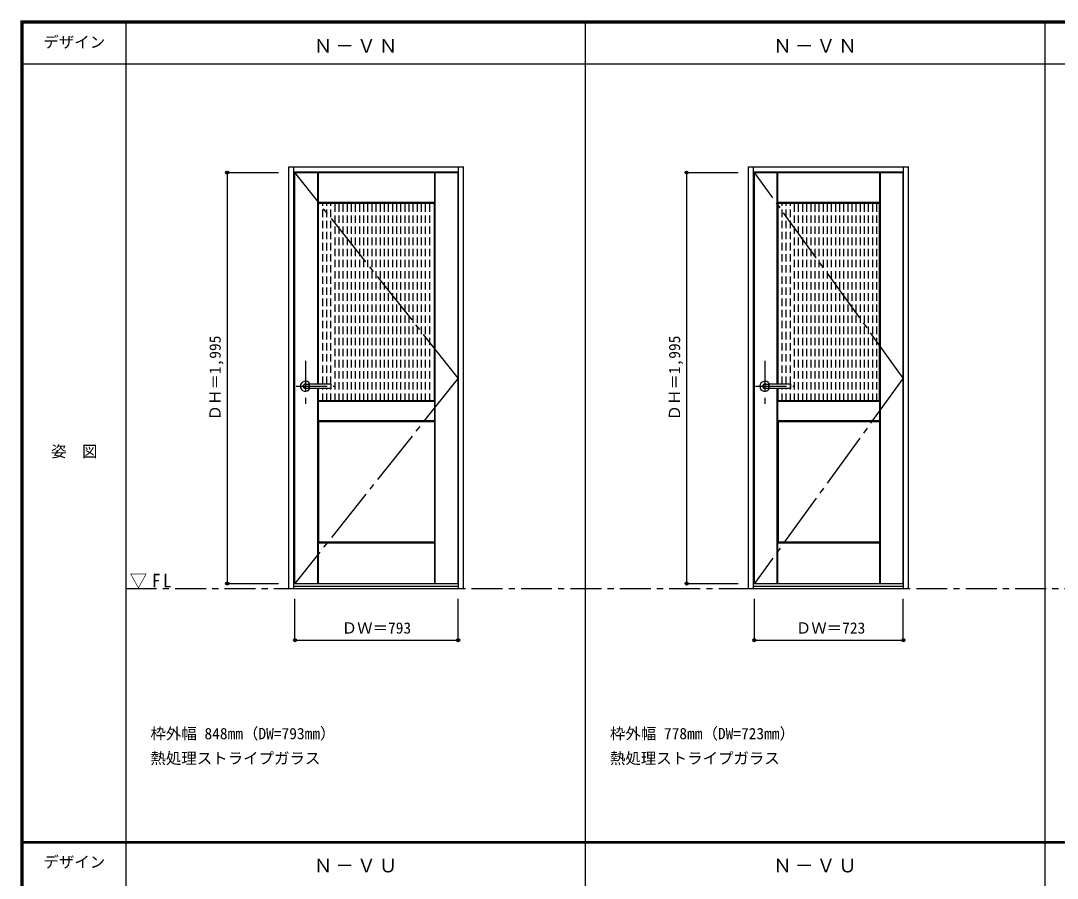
# Model space of a CAD drawing. Units: millimetres, scale not verified. Extents: x -58541 to 5700, y -4307 to 5098.
# Drawn here: x -6000 to -966, y 12 to 4175 of the extents above; entities that cross this region are included whole.
import ezdxf
from ezdxf.enums import TextEntityAlignment as Align

# ---------------------------------------------------------------- set-up
doc = ezdxf.new("R2010")
doc.units = ezdxf.units.MM
doc.header["$LTSCALE"] = 30
doc.header["$PDMODE"] = 32
doc.header["$PDSIZE"] = 15
for name, pattern in [('CHAIN1', [8, 5, -1, 1, -1]), ('CHAIN2', [12, 9, -1, 1, -1]), ('DASHED1', [1.8, 1.2, -0.6])]:
    doc.linetypes.add(name, pattern=pattern)
for name, color, linetype in [('0-1_通り芯', 4, 'CHAIN1'), ('0-2_扉', 3, 'Continuous'), ('0-3_仕上げ', 7, 'Continuous'), ('0-4_枠', 3, 'Continuous'), ('0-5_レバー', 3, 'Continuous'), ('0-7', 7, 'CHAIN2'), ('0-A_文字', 7, 'Continuous'), ('0-B_寸法', 7, 'Continuous'), ('0-C_ハッチ', 4, 'DASHED1'), ('F-1_枠', 6, 'Continuous'), ('F-A_文字', 7, 'Continuous')]:
    doc.layers.add(name, color=color, linetype=linetype)
doc.styles.add('ＭＳ ゴシック', font='')
doc.styles.get('ＭＳ ゴシック').set_extended_font_data('MS Gothic')

msp = doc.modelspace()

# ---------------------------------------------------------------- linework, layer by layer
at = {"layer": '0-1_通り芯'}
for p, q in [((-4617.4, 2524.5), (-4617.4, 2314.5)), ((-2385.8, 2524.5), (-2385.8, 2314.5)), ((-4662.4, 2400.5), (-4472.4, 2400.5)), ((-2430.8, 2400.5), (-2240.8, 2400.5))]:
    msp.add_line(p, q, dxfattribs=at)
at = {"layer": '0-1_通り芯', "color": 7}
msp.add_line((-5490, 1418), (3436.4, 1418), dxfattribs=at)
at = {"layer": '0-2_扉'}
for p, q in [((-4668.4, 1443), (-4668.4, 3438)), ((-4668.4, 3438), (-3875.4, 3438)), ((-3875.4, 1443), (-3875.4, 3438)), ((-2436.8, 1443), (-2436.8, 3438)), ((-2436.8, 3438), (-1713.8, 3438)), ((-1713.8, 1443), (-1713.8, 3438)), ((-4668.4, 1443), (-3875.4, 1443)), ((-2436.8, 1443), (-1713.8, 1443))]:
    msp.add_line(p, q, dxfattribs=at)
at = {"layer": '0-3_仕上げ'}
for p, q in [((-4557.4, 2412), (-4557.4, 3438)), ((-4554.4, 3292), (-4554.4, 3438)), ((-3989.4, 3292), (-3989.4, 3438)), ((-3986.4, 1443), (-3986.4, 3438)), ((-2325.8, 2412), (-2325.8, 3438)), ((-2322.8, 3292), (-2322.8, 3438)), ((-1827.8, 3292), (-1827.8, 3438)), ((-1824.8, 1443), (-1824.8, 3438)), ((-4554.4, 3292), (-4555.9, 3290.5)), ((-3989.4, 3292), (-4554.4, 3292)), ((-3987.9, 3290.5), (-3990.4, 3288)), ((-2321.8, 3288), (-2324.3, 3290.5)), ((-1827.8, 3292), (-2322.8, 3292)), ((-1826.3, 3290.5), (-1828.8, 3288)), ((-4557.4, 1443), (-4557.4, 2389)), ((-2325.8, 1443), (-2325.8, 2389)), ((-4555.9, 2232.5), (-4555.9, 2327.5)), ((-3989.4, 2326), (-4554.4, 2326)), ((-4554.4, 2234), (-4554.4, 2326)), ((-3990.4, 2330), (-3987.9, 2327.5)), ((-3989.4, 2326), (-3987.9, 2327.5)), ((-3989.4, 2234), (-3989.4, 2326)), ((-3987.9, 2232.5), (-3987.9, 2327.5)), ((-2324.3, 2232.5), (-2324.3, 2327.5)), ((-2322.8, 2234), (-2322.8, 2326)), ((-1827.8, 2326), (-2322.8, 2326)), ((-1828.8, 2330), (-1826.3, 2327.5)), ((-1827.8, 2326), (-1826.3, 2327.5)), ((-1827.8, 2234), (-1827.8, 2326)), ((-1826.3, 2232.5), (-1826.3, 2327.5)), ((-4554.4, 2234), (-4555.9, 2232.5)), ((-4553.4, 2230), (-4555.9, 2232.5)), ((-4554.4, 2234), (-3989.4, 2234)), ((-3987.9, 2232.5), (-3990.4, 2230)), ((-3989.4, 2234), (-3987.9, 2232.5)), ((-2322.8, 2234), (-2324.3, 2232.5)), ((-2321.8, 2230), (-2324.3, 2232.5)), ((-2322.8, 2234), (-1827.8, 2234)), ((-1826.3, 2232.5), (-1828.8, 2230)), ((-1827.8, 2234), (-1826.3, 2232.5)), ((-4555.9, 1443), (-4555.9, 1640.5)), ((-4554.4, 1443), (-4554.4, 1639)), ((-3989.4, 1639), (-4554.4, 1639)), ((-3990.4, 1643), (-3987.9, 1640.5)), ((-3989.4, 1639), (-3987.9, 1640.5)), ((-3989.4, 1443), (-3989.4, 1639)), ((-3987.9, 1443), (-3987.9, 1640.5)), ((-2324.3, 1443), (-2324.3, 1640.5)), ((-2322.8, 1443), (-2322.8, 1639)), ((-1827.8, 1639), (-2322.8, 1639)), ((-1828.8, 1643), (-1826.3, 1640.5)), ((-1827.8, 1639), (-1826.3, 1640.5)), ((-1827.8, 1443), (-1827.8, 1639)), ((-1826.3, 1443), (-1826.3, 1640.5))]:
    msp.add_line(p, q, dxfattribs=at)
at = {"layer": '0-3_仕上げ', "color": 3}
for p, q in [((-3990.4, 3288), (-4553.4, 3288)), ((-4553.4, 2412), (-4553.4, 3288)), ((-3990.4, 2330), (-3990.4, 3288)), ((-1828.8, 3288), (-2321.8, 3288)), ((-2321.8, 2412), (-2321.8, 3288)), ((-1828.8, 2330), (-1828.8, 3288)), ((-4553.4, 2330), (-4553.4, 2389)), ((-2321.8, 2330), (-2321.8, 2389)), ((-3990.4, 2330), (-4553.4, 2330)), ((-1828.8, 2330), (-2321.8, 2330)), ((-4553.4, 2230), (-4553.4, 1643)), ((-2321.8, 2230), (-2321.8, 1643)), ((-3990.4, 1643), (-4553.4, 1643)), ((-1828.8, 1643), (-2321.8, 1643))]:
    msp.add_line(p, q, dxfattribs=at)
at = {"layer": '0-3_仕上げ'}
for points in [[(-4553.4, 3288), (-4555.9, 3290.5), (-4555.9, 3438)], [(-3989.4, 3292), (-3987.9, 3290.5), (-3987.9, 3438)], [(-2322.8, 3292), (-2324.3, 3290.5), (-2324.3, 3438)], [(-1827.8, 3292), (-1826.3, 3290.5), (-1826.3, 3438)], [(-4554.4, 2326), (-4555.9, 2327.5), (-4553.4, 2330)], [(-2322.8, 2326), (-2324.3, 2327.5), (-2321.8, 2330)], [(-4554.4, 1639), (-4555.9, 1640.5), (-4553.4, 1643)], [(-2322.8, 1639), (-2324.3, 1640.5), (-2321.8, 1643)]]:
    msp.add_lwpolyline(points, dxfattribs=at)
at = {"layer": '0-3_仕上げ', "color": 3}
for points in [[(-4553.4, 2230), (-3990.4, 2230), (-3990.4, 1643)], [(-2321.8, 2230), (-1828.8, 2230), (-1828.8, 1643)]]:
    msp.add_lwpolyline(points, dxfattribs=at)
at = {"layer": '0-4_枠'}
for p, q in [((-4697.4, 1418), (-4697.4, 3465)), ((-4697.4, 3465), (-3849.4, 3465)), ((-4673.4, 1418), (-4673.4, 3465)), ((-4673.4, 3441), (-3873.4, 3441)), ((-3873.4, 1418), (-3873.4, 3465)), ((-3849.4, 1418), (-3849.4, 3465)), ((-2465.8, 1418), (-2465.8, 3465)), ((-2465.8, 3465), (-1687.8, 3465)), ((-2441.8, 1418), (-2441.8, 3465)), ((-2441.8, 3441), (-1711.8, 3441)), ((-1711.8, 1418), (-1711.8, 3465)), ((-1687.8, 1418), (-1687.8, 3465)), ((-4697.4, 1418), (-3849.4, 1418)), ((-4673.4, 1430), (-3873.4, 1430)), ((-2465.8, 1418), (-1687.8, 1418)), ((-2441.8, 1430), (-1711.8, 1430))]:
    msp.add_line(p, q, dxfattribs=at)
at = {"layer": '0-5_レバー'}
for p, q in [((-4617.4, 2410), (-4598.4, 2410)), ((-4617.4, 2391), (-4598.4, 2391)), ((-4598.4, 2411), (-4597.4, 2412)), ((-4598.4, 2390), (-4598.4, 2411)), ((-4598.4, 2390), (-4597.4, 2389)), ((-4597.4, 2412), (-4493.4, 2412)), ((-4493.4, 2389), (-4597.4, 2389)), ((-4492.4, 2411), (-4493.4, 2412)), ((-4492.4, 2390), (-4493.4, 2389)), ((-4492.4, 2390), (-4492.4, 2411)), ((-2385.8, 2410), (-2366.8, 2410)), ((-2385.8, 2391), (-2366.8, 2391)), ((-2366.8, 2411), (-2365.8, 2412)), ((-2366.8, 2390), (-2366.8, 2411)), ((-2366.8, 2390), (-2365.8, 2389)), ((-2365.8, 2412), (-2261.8, 2412)), ((-2261.8, 2389), (-2365.8, 2389)), ((-2260.8, 2411), (-2261.8, 2412)), ((-2260.8, 2390), (-2261.8, 2389)), ((-2260.8, 2390), (-2260.8, 2411))]:
    msp.add_line(p, q, dxfattribs=at)
at = {"layer": '0-5_レバー', "color": 4}
for p, q in [((-4597.4, 2389), (-4597.4, 2412)), ((-4493.4, 2412), (-4493.4, 2389)), ((-2365.8, 2389), (-2365.8, 2412)), ((-2261.8, 2412), (-2261.8, 2389))]:
    msp.add_line(p, q, dxfattribs=at)
for centre, radius, start, end in [((-4617.4, 2400.5), 24.55, 27.93255, 332.06745), ((-2385.8, 2400.5), 24.55, 27.93255, 332.06745), ((-4617.4, 2400.5), 11, 59.72736, 300.27264), ((-2385.8, 2400.5), 11, 59.72736, 300.27264)]:
    msp.add_arc(centre, radius, start, end, dxfattribs=at)
at = {"layer": '0-5_レバー'}
for centre in [(-4617.4, 2400.5), (-2385.8, 2400.5)]:
    msp.add_arc(centre, 9.5, 90, 270, dxfattribs=at)
at = {"layer": '0-7'}
for p, q in [((-3875.4, 2440.5), (-4668.4, 3438)), ((-1713.8, 2440.5), (-2436.8, 3438)), ((-3875.4, 2440.5), (-4668.4, 1443)), ((-1713.8, 2440.5), (-2436.8, 1443))]:
    msp.add_line(p, q, dxfattribs=at)
at = {"layer": '0-B_寸法', "color": 4}
for p, q in [((-4997.4, 3438), (-4747.4, 3438)), ((-4997.4, 3438), (-4997.4, 1443)), ((-2765.8, 3438), (-2515.8, 3438)), ((-2765.8, 3438), (-2765.8, 1443)), ((-4997.4, 1443), (-4747.4, 1443)), ((-2765.8, 1443), (-2515.8, 1443)), ((-4668.4, 1168), (-4668.4, 1368)), ((-3875.4, 1168), (-3875.4, 1368)), ((-2436.8, 1168), (-2436.8, 1368)), ((-1713.8, 1168), (-1713.8, 1368)), ((-4668.4, 1168), (-3875.4, 1168)), ((-2436.8, 1168), (-1713.8, 1168))]:
    msp.add_line(p, q, dxfattribs=at)
at = {"layer": '0-B_寸法'}
for p in [(-4997.4, 3438), (-2765.8, 3438), (-4997.4, 1443), (-2765.8, 1443), (-4668.4, 1168), (-3875.4, 1168), (-2436.8, 1168), (-1713.8, 1168)]:
    msp.add_point(p, dxfattribs=at)
at = {"layer": '0-C_ハッチ'}
for p, q in [((-4533.4, 2412), (-4533.4, 3288)), ((-4513.4, 2412), (-4513.4, 3288)), ((-4493.4, 2412), (-4493.4, 3288)), ((-4473.4, 2330), (-4473.4, 3288)), ((-4453.4, 2330), (-4453.4, 3288)), ((-4433.4, 2330), (-4433.4, 3288)), ((-4413.4, 2330), (-4413.4, 3288)), ((-4393.4, 2330), (-4393.4, 3288)), ((-4373.4, 2330), (-4373.4, 3288)), ((-4353.4, 2330), (-4353.4, 3288)), ((-4333.4, 2330), (-4333.4, 3288)), ((-4313.4, 2330), (-4313.4, 3288)), ((-4293.4, 2330), (-4293.4, 3288)), ((-4273.4, 2330), (-4273.4, 3288)), ((-4253.4, 2330), (-4253.4, 3288)), ((-4233.4, 2330), (-4233.4, 3288)), ((-4213.4, 2330), (-4213.4, 3288)), ((-4193.4, 2330), (-4193.4, 3288)), ((-4173.4, 2330), (-4173.4, 3288)), ((-4153.4, 2330), (-4153.4, 3288)), ((-4133.4, 2330), (-4133.4, 3288)), ((-4113.4, 2330), (-4113.4, 3288)), ((-4093.4, 2330), (-4093.4, 3288)), ((-4073.4, 2330), (-4073.4, 3288)), ((-4053.4, 2330), (-4053.4, 3288)), ((-4033.4, 2330), (-4033.4, 3288)), ((-4013.4, 2330), (-4013.4, 3288)), ((-2301.8, 2412), (-2301.8, 3288)), ((-2281.8, 2412), (-2281.8, 3288)), ((-2261.8, 2412), (-2261.8, 3288)), ((-2241.8, 2330), (-2241.8, 3288)), ((-2221.8, 2330), (-2221.8, 3288)), ((-2201.8, 2330), (-2201.8, 3288)), ((-2181.8, 2330), (-2181.8, 3288)), ((-2161.8, 2330), (-2161.8, 3288)), ((-2141.8, 2330), (-2141.8, 3288)), ((-2121.8, 2330), (-2121.8, 3288)), ((-2101.8, 2330), (-2101.8, 3288)), ((-2081.8, 2330), (-2081.8, 3288)), ((-2061.8, 2330), (-2061.8, 3288)), ((-2041.8, 2330), (-2041.8, 3288)), ((-2021.8, 2330), (-2021.8, 3288)), ((-2001.8, 2330), (-2001.8, 3288)), ((-1981.8, 2330), (-1981.8, 3288)), ((-1961.8, 2330), (-1961.8, 3288)), ((-1941.8, 2330), (-1941.8, 3288)), ((-1921.8, 2330), (-1921.8, 3288)), ((-1901.8, 2330), (-1901.8, 3288)), ((-1881.8, 2330), (-1881.8, 3288)), ((-1861.8, 2330), (-1861.8, 3288)), ((-1841.8, 2330), (-1841.8, 3288)), ((-4533.4, 2330), (-4533.4, 2389)), ((-4513.4, 2330), (-4513.4, 2389)), ((-4493.4, 2330), (-4493.4, 2389)), ((-2301.8, 2330), (-2301.8, 2389)), ((-2281.8, 2330), (-2281.8, 2389)), ((-2261.8, 2330), (-2261.8, 2389))]:
    msp.add_line(p, q, dxfattribs=at)
at = {"layer": 'F-1_枠'}
for p, q in [((-6000, 4175), (5700, 4175)), ((-6000, 4175), (-6000, -4205)), ((-6000, 4170), (5700, 4170)), ((-6000, 4165), (5700, 4165)), ((-5995, 4175), (-5995, -4205)), ((-5990, 4175), (-5990, -4205)), ((-5490, 4175), (-5490, -3790)), ((-3258.4, 4175), (-3258.4, -3790)), ((-1026.8, 4175), (-1026.8, -3790)), ((-6000, 3965), (5700, 3965)), ((-6000, 190.5), (5700, 190.5)), ((-6000, 187.5), (5700, 187.5)), ((-6000, 184.5), (5700, 184.5))]:
    msp.add_line(p, q, dxfattribs=at)

# ---------------------------------------------------------------- texts
at = {"layer": '0-A_文字', "style": 'ＭＳ ゴシック'}
for s, p in [('枠外幅 848mm（DW=793mm）', (-5370, 670.5)), ('枠外幅 778mm（DW=723mm）', (-3138.4, 670.5)), ('熱処理ストライプガラス', (-5370, 550.5)), ('熱処理ストライプガラス', (-3138.4, 550.5))]:
    msp.add_text(s, height=54.99, dxfattribs=at).set_placement(p, align=Align.BOTTOM_LEFT)
at = {"layer": '0-A_文字', "char_height": 65.98, "attachment_point": 7, "style": 'ＭＳ ゴシック'}
for s, insert in [('\\T1.17;Ｎ－ＶＮ', (-4576.7, 4020)), ('\\T1.17;Ｎ－ＶＮ', (-2345.1, 4020)), ('\\T1.26;\\W0.95;▽FL', (-5471.25, 1418)), ('\\T1.17;Ｎ－ＶＵ', (-4576.7, 39.5)), ('\\T1.17;Ｎ－ＶＵ', (-2345.1, 39.5))]:
    msp.add_mtext(s, dxfattribs=dict(at, insert=insert))
at = {"layer": '0-B_寸法', "style": 'ＭＳ ゴシック'}
for p in [(-5012.4, 2234.25), (-2780.8, 2234.25)]:
    msp.add_text('ＤＨ＝1,995', height=54.99, rotation=90, dxfattribs=at).set_placement(p, align=Align.BOTTOM_LEFT)
for s, p in [('ＤＷ＝793', (-4441.15, 1183)), ('ＤＷ＝723', (-2235.55, 1183))]:
    msp.add_text(s, height=54.99, dxfattribs=at).set_placement(p, align=Align.BOTTOM_LEFT)
at = {"layer": 'F-A_文字', "style": 'ＭＳ ゴシック'}
for s, p in [('デザイン', (-5890, 4027.5)), ('姿\u3000図', (-5852.5, 2040.25)), ('デザイン', (-5890, 47))]:
    msp.add_text(s, height=54.99, dxfattribs=at).set_placement(p, align=Align.BOTTOM_LEFT)

doc.saveas('drawing.dxf')
